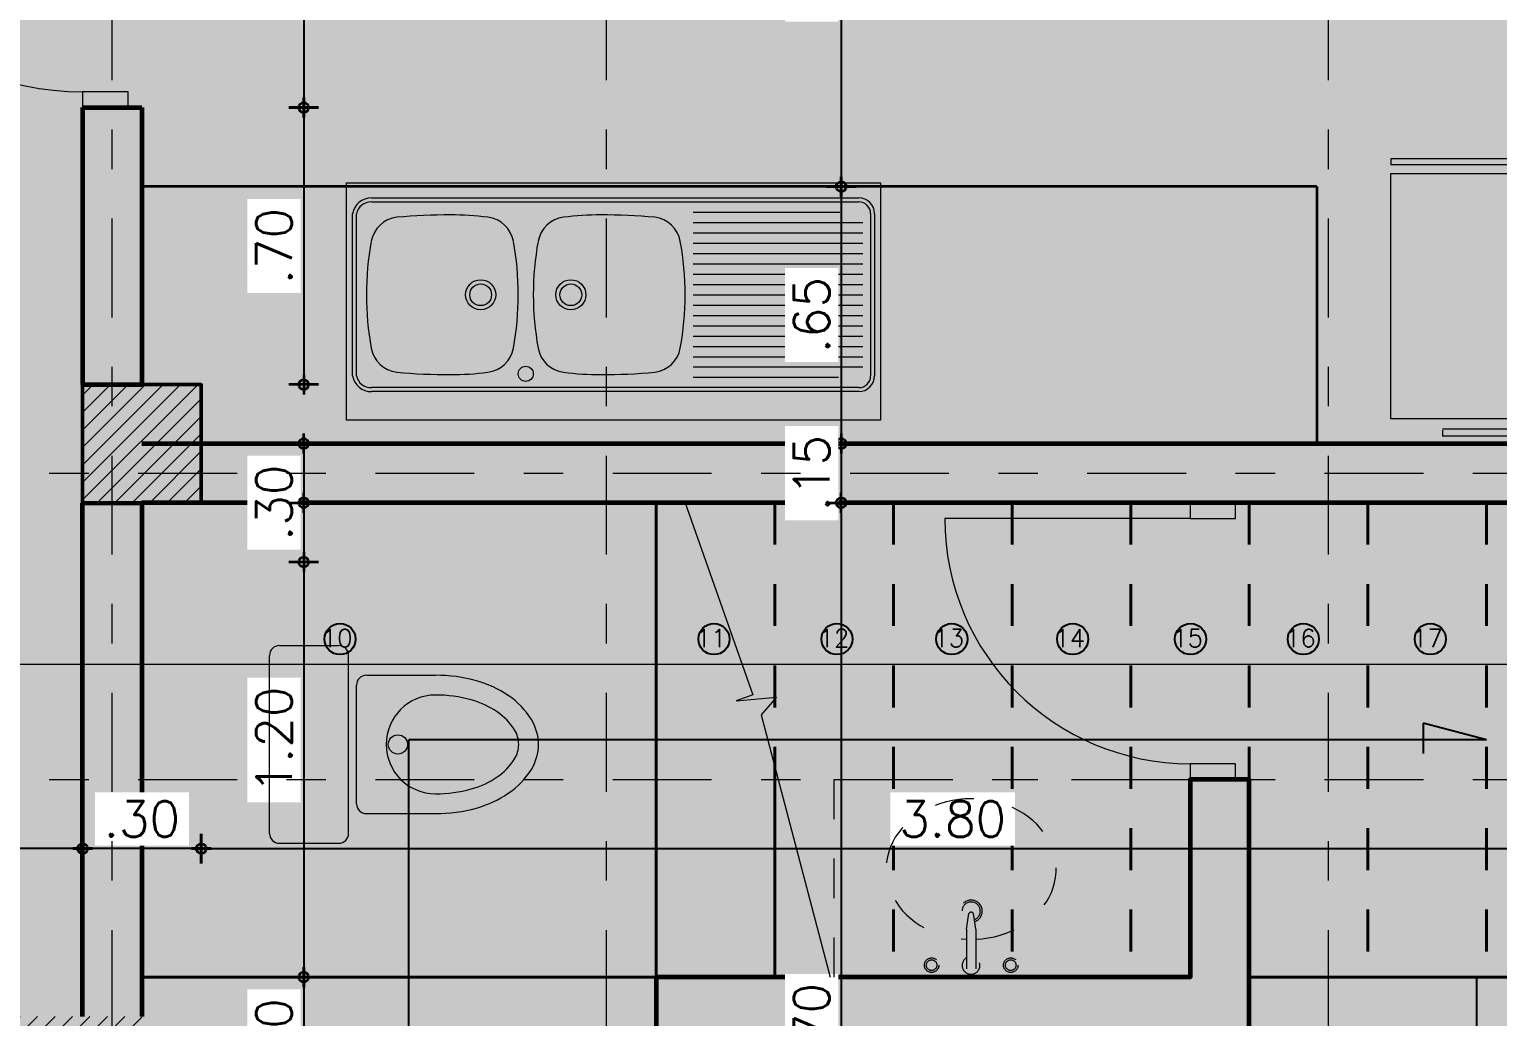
# Model space of a CAD drawing. Header units: metres. Extents: x -50 to 76, y -61 to 14.
# Drawn here: x -16.769 to -13.057, y -4.2 to -1.702 of the extents above; entities that cross this region are included whole.
import ezdxf

# ---------------------------------------------------------------- set-up
doc = ezdxf.new("R2010")
doc.units = ezdxf.units.M
doc.header["$MEASUREMENT"] = 0
for name, pattern in [('CENTERX2', [4, 2.5, -0.5, 0.5, -0.5]), ('DASHDOT2', [0.5, 0.25, -0.125, 0, -0.125]), ('Línea Oculta', [0.3175, 0.211667, -0.105833])]:
    doc.linetypes.add(name, pattern=pattern)
for name, color, linetype, lineweight in [('1 AREAS HACH', 250, 'Continuous', 9), ('1 COLUMNAS', 1, 'Continuous', 50), ('1 CORTES', 113, 'Continuous', 18), ('1 ESCALERAS', 4, 'Continuous', 40), ('1 MUEBLES', 46, 'Continuous', 18), ('1 MUROS', 255, 'Continuous', 60), ('1 PISOS', 252, 'Continuous', 35), ('1 PUERTAS', 251, 'Continuous', 18), ('1 RELLENO COLUMNAS', 225, 'Continuous', 18), ('2', 2, 'Continuous', 20), ('COTAS', 251, 'Continuous', 35), ('EJES', 251, 'CENTERX2', 0), ('Nuevo_Puertas ARCHICAD_Pluma_Nº__27', 7, 'Continuous', 35), ('VP', 2, 'Continuous', 25)]:
    doc.layers.add(name, color=color, linetype=linetype, lineweight=lineweight)
doc.layers.add('Nuevo_Puertas ARCHICAD_Pluma_Nº__23', color=7, linetype='Continuous', lineweight=20, true_color=0xff6600)
doc.layers.add('Nuevo_Puertas ARCHICAD_Pluma_Nº__3', color=7, linetype='Continuous', lineweight=18, true_color=0xff6600)
doc.styles.add('cotas', font='romans.shx')
doc.styles.add('ROMANS', font='romans', dxfattribs={"width": 0.7})
doc.dimstyles.new('COT-50', dxfattribs={"dimscale": 0.5, "dimtxt": 0.18, "dimasz": 0.05, "dimexe": 0.08, "dimexo": 0.1, "dimgap": 0.06, "dimtad": 1, "dimzin": 4, "dimdsep": 46, "dimtxsty": 'cotas', "dimblk1": 'COTA', "dimblk2": 'COTA', "dimsah": 1, "dimcen": 0.09, "dimse1": 1, "dimse2": 1, "dimclrd": 256, "dimclre": 253, "dimclrt": 14, "dimadec": 0, "dimazin": 0, "dimtfac": 1, "dimtix": 1, "dimtmove": 0, "dimatfit": 3, "dimldrblk": 'COTA', "dimfxl": 1, "dimtfill": 1, "dimtfillclr": 256, "dimtolj": 1, "dimtzin": 12, "dimarcsym": 0})

# ---------------------------------------------------------------- blocks, each defined once
blk = doc.blocks.new('Puerta 23_2')
at = {"layer": 'Nuevo_Puertas ARCHICAD_Pluma_Nº__23', "color": 30, "linetype": 'Continuous', "lineweight": 20, "true_color": 0xff6600}
for p, q in [((-0.36, 0), (-0.4, 0)), ((-0.4, 0), (-0.4, -0.115)), ((-0.36, -0.115), (-0.36, 0)), ((0.4, 0), (0.36, 0)), ((0.36, 0), (0.36, -0.115)), ((0.4, -0.115), (0.4, 0)), ((-0.4, -0.115), (-0.36, -0.115)), ((0.36, -0.115), (0.4, -0.115))]:
    blk.add_line(p, q, dxfattribs=at)
at = {"layer": 'Nuevo_Puertas ARCHICAD_Pluma_Nº__27', "color": 7, "linetype": 'Continuous', "lineweight": 35}
for p, q in [((-0.4, 0), (-0.4, -0.115)), ((-0.4, 0), (-0.4, -0.115)), ((0.4, 0), (0.4, -0.115)), ((0.4, 0), (0.4, -0.115)), ((-0.4, -0.115), (-0.4, -0.15)), ((0.4, -0.115), (0.4, -0.15))]:
    blk.add_line(p, q, dxfattribs=at)
at = {"layer": 'Nuevo_Puertas ARCHICAD_Pluma_Nº__3', "color": 30, "linetype": 'Continuous', "lineweight": 18, "true_color": 0xff6600}
blk.add_line((0.36, 0), (0.36, 0.72), dxfattribs=at)
blk.add_arc((0.36, 0), 0.72, 90, 180, dxfattribs=at)
blk = doc.blocks.new('Puerta 23')
at = {"layer": 'Nuevo_Puertas ARCHICAD_Pluma_Nº__23', "color": 30, "linetype": 'Continuous', "lineweight": 20, "true_color": 0xff6600}
for p, q in [((-0.31, 0), (-0.35, 0)), ((-0.35, 0), (-0.35, -0.115)), ((-0.31, -0.115), (-0.31, 0)), ((0.35, 0), (0.31, 0)), ((0.31, 0), (0.31, -0.115)), ((0.35, -0.115), (0.35, 0)), ((-0.35, -0.115), (-0.31, -0.115)), ((0.31, -0.115), (0.35, -0.115))]:
    blk.add_line(p, q, dxfattribs=at)
at = {"layer": 'Nuevo_Puertas ARCHICAD_Pluma_Nº__27', "color": 7, "linetype": 'Continuous', "lineweight": 35}
for p, q in [((-0.35, 0), (-0.35, -0.115)), ((-0.35, 0), (-0.35, -0.115)), ((0.35, 0), (0.35, -0.115)), ((0.35, 0), (0.35, -0.115)), ((-0.35, -0.115), (-0.35, -0.15)), ((0.35, -0.115), (0.35, -0.15))]:
    blk.add_line(p, q, dxfattribs=at)
at = {"layer": 'Nuevo_Puertas ARCHICAD_Pluma_Nº__3', "color": 30, "linetype": 'Continuous', "lineweight": 18, "true_color": 0xff6600}
blk.add_line((0.31, 0), (0.31, 0.62), dxfattribs=at)
blk.add_arc((0.31, 0), 0.62, 90, 180, dxfattribs=at)
blk = doc.blocks.new('JKJHKL')
at = {"layer": '1 MUEBLES'}
for p, q in [((-2.4581, -0.2447), (-1.2261, -0.2447)), ((-2.4581, -0.2547), (-1.2261, -0.2547)), ((-2.5061, -0.6947), (-2.5061, -0.2847)), ((-2.4961, -0.6947), (-2.4961, -0.2847)), ((-1.6451, -0.2808), (-1.2743, -0.2808)), ((-1.1961, -0.2847), (-1.1961, -0.6947)), ((-1.1861, -0.2847), (-1.1861, -0.6947)), ((-1.6451, -0.3069), (-1.2161, -0.3069)), ((-1.6451, -0.333), (-1.2161, -0.333)), ((-1.6451, -0.3591), (-1.2161, -0.3591)), ((-1.6451, -0.3852), (-1.2161, -0.3852)), ((-1.6451, -0.4113), (-1.2161, -0.4113)), ((-1.6451, -0.4374), (-1.2161, -0.4374)), ((-1.6451, -0.4635), (-1.2161, -0.4635)), ((-1.6451, -0.4897), (-1.2161, -0.4897)), ((-1.6451, -0.5158), (-1.2161, -0.5158)), ((-1.6451, -0.5419), (-1.2161, -0.5419)), ((-1.6451, -0.568), (-1.2161, -0.568)), ((-1.6451, -0.5941), (-1.2161, -0.5941)), ((-1.6451, -0.6202), (-1.2161, -0.6202)), ((-1.6451, -0.6463), (-1.2161, -0.6463)), ((-1.6451, -0.6724), (-1.2161, -0.6724)), ((-1.6451, -0.6985), (-1.2774, -0.6985)), ((-1.2261, -0.7247), (-2.4581, -0.7247)), ((-1.2261, -0.7347), (-2.4581, -0.7347))]:
    blk.add_line(p, q, dxfattribs=at)
blk.add_lwpolyline([(-1.1711, -0.8067), (-2.5211, -0.8067), (-2.5211, -0.2067), (-1.1711, -0.2067)], close=True, dxfattribs=at)
for centre, radius in [((-2.1821, -0.4897), 0.038), ((-2.1821, -0.4897), 0.0275), ((-1.9541, -0.4897), 0.038), ((-1.9541, -0.4897), 0.0275), ((-2.0681, -0.6897), 0.019)]:
    blk.add_circle(centre, radius, dxfattribs=at)
for centre, radius, start, end in [((-2.4592, -0.2922), 0.0475, 88.6923, 170.9188), ((-2.4592, -0.2924), 0.0377, 88.3905, 168.1899), ((-1.2261, -0.2847), 0.04, 0, 90), ((-1.2261, -0.2847), 0.03, 0, 90), ((-2.385, -0.368), 0.075, 97.23, 169.6188), ((-2.2581, -1.8496), 1.5619, 89.9987, 95.0083), ((-2.2581, -1.0377), 0.75, 82.77, 90), ((-2.1731, -0.368), 0.075, 10.3812, 82.77), ((-1.963, -0.368), 0.075, 97.23, 169.6188), ((-1.8781, -1.0377), 0.75, 90, 97.23), ((-1.8781, -1.8496), 1.5619, 84.9917, 90.0013), ((-1.7511, -0.368), 0.075, 10.3812, 82.77), ((-1.7211, -0.4897), 0.75, 169.6188, 180), ((-2.8371, -0.4897), 0.75, 0, 10.3812), ((-1.2991, -0.4897), 0.75, 169.6188, 180), ((-2.4151, -0.4897), 0.75, 0, 10.3812), ((-1.7211, -0.4897), 0.75, 180, 190.3812), ((-2.8371, -0.4897), 0.75, 349.6188, 0), ((-1.2991, -0.4897), 0.75, 180, 190.3812), ((-2.4151, -0.4897), 0.75, 349.6188, 0), ((-2.385, -0.6113), 0.075, 190.3812, 262.77), ((-2.1731, -0.6113), 0.075, 277.23, 349.6188), ((-1.963, -0.6113), 0.075, 190.3812, 262.77), ((-1.7511, -0.6113), 0.075, 277.23, 349.6188), ((-2.4592, -0.6872), 0.0475, 189.0812, 271.3077), ((-2.4592, -0.6869), 0.0377, 191.8101, 271.6095), ((-2.2581, 0.8702), 1.5619, 264.9917, 270.0013), ((-2.2581, 0.0583), 0.75, 270, 277.23), ((-1.8781, 0.0583), 0.75, 262.77, 270), ((-1.8781, 0.8702), 1.5619, 269.9987, 275.0083), ((-1.2261, -0.6947), 0.04, 270, 0), ((-1.2261, -0.6947), 0.03, 270, 0)]:
    blk.add_arc(centre, radius, start, end, dxfattribs=at)
blk = doc.blocks.new('CXJKFG')
at = {"layer": '1 MUEBLES'}
for p, q in [((-0.6217, -0.8455), (-1.0423, -0.8455)), ((-1.0423, -0.8455), (-1.0423, -0.861)), ((-0.6715, -0.83), (-0.6715, -0.8455)), ((-0.6217, -0.83), (-0.6715, -0.83)), ((-0.6217, -0.8455), (-0.6715, -0.8455)), ((-0.6217, -0.83), (-0.6217, -0.8455)), ((-0.6217, -0.8455), (-0.6217, -0.861)), ((-0.5497, -0.83), (-0.5995, -0.83)), ((-0.5995, -0.83), (-0.5995, -0.8455)), ((-0.5497, -0.8455), (-0.5995, -0.8455)), ((-0.3338, -0.8455), (-0.5995, -0.8455)), ((-0.5995, -0.8455), (-0.5995, -0.861)), ((-0.5497, -0.83), (-0.5497, -0.8455)), ((-0.3338, -0.8455), (-0.3338, -0.861)), ((-0.6217, -0.861), (-1.0423, -0.861)), ((-1.0423, -1.5031), (-1.0423, -0.8831)), ((-1.0423, -0.8831), (-0.3338, -0.8831)), ((-0.3338, -0.861), (-0.5995, -0.861)), ((-0.3338, -0.8831), (-0.3338, -1.5031)), ((-0.3338, -1.5031), (-1.0423, -1.5031)), ((-0.4643, -1.5297), (-0.9118, -1.5297)), ((-0.9118, -1.5319), (-0.9118, -1.5474)), ((-0.4643, -1.5474), (-0.9118, -1.5474)), ((-0.4643, -1.5319), (-0.4643, -1.5474))]:
    blk.add_line(p, q, dxfattribs=at)
blk = doc.blocks.new('COTA')
for p, q in [((0, 1.5), (0, -1.5)), ((-1, 0), (1, 0))]:
    blk.add_line(p, q)
blk.add_circle((0, 0), 0.5)
blk = doc.blocks.new('*D104')
at = {"layer": 'COTAS', "lineweight": -2, "transparency": 16777216}
blk.add_line((-16.6595, -3.7748), (-19.3595, -3.7748), dxfattribs=at)
at = {"layer": 'Defpoints', "color": 0, "transparency": 16777216}
for p in [(-16.6345, -3.05), (-19.3845, -3.7748), (-19.3845, -4.2)]:
    blk.add_point(p, dxfattribs=at)
at = {"layer": 'COTAS', "lineweight": -2, "transparency": 16777216, "xscale": 0.025, "yscale": 0.025, "zscale": 0.025, "rotation": 180}
blk.add_blockref('COTA', (-19.3845, -3.7748), dxfattribs=at)
at = {"layer": 'COTAS', "lineweight": -2, "transparency": 16777216, "xscale": 0.025, "yscale": 0.025, "zscale": 0.025}
blk.add_blockref('COTA', (-16.6345, -3.7748), dxfattribs=at)
at = {"layer": 'COTAS', "color": 14, "transparency": 16777216, "insert": (-18.0095, -3.6998), "char_height": 0.09, "attachment_point": 5, "style": 'cotas', "bg_fill": 3, "box_fill_scale": 1.25, "bg_fill_color": 256, "bg_fill_true_color": 13158600, "bg_fill_transparency": 0}
blk.add_mtext('\\A1;2.75', dxfattribs=at)
blk = doc.blocks.new('*D105')
at = {"layer": 'COTAS', "lineweight": -2, "transparency": 16777216}
blk.add_line((-16.3595, -3.7748), (-16.6095, -3.7748), dxfattribs=at)
at = {"layer": 'Defpoints', "color": 0, "transparency": 16777216}
for p in [(-16.6345, -3.05), (-16.3345, -3.05), (-16.6345, -3.7748)]:
    blk.add_point(p, dxfattribs=at)
at = {"layer": 'COTAS', "lineweight": -2, "transparency": 16777216, "xscale": 0.025, "yscale": 0.025, "zscale": 0.025, "rotation": 180}
blk.add_blockref('COTA', (-16.6345, -3.7748), dxfattribs=at)
at = {"layer": 'COTAS', "lineweight": -2, "transparency": 16777216, "xscale": 0.025, "yscale": 0.025, "zscale": 0.025}
blk.add_blockref('COTA', (-16.3345, -3.7748), dxfattribs=at)
at = {"layer": 'COTAS', "color": 14, "transparency": 16777216, "insert": (-16.4845, -3.6998), "char_height": 0.09, "attachment_point": 5, "style": 'cotas', "bg_fill": 3, "box_fill_scale": 1.25, "bg_fill_color": 256, "bg_fill_true_color": 13158600, "bg_fill_transparency": 0}
blk.add_mtext('\\A1;.30', dxfattribs=at)
blk = doc.blocks.new('*D106')
at = {"layer": 'COTAS', "lineweight": -2, "transparency": 16777216}
blk.add_line((-16.3095, -3.7748), (-12.5595, -3.7748), dxfattribs=at)
at = {"layer": 'Defpoints', "color": 0, "transparency": 16777216}
for p in [(-12.5345, -2.9), (-16.3345, -3.05), (-12.5345, -3.7748)]:
    blk.add_point(p, dxfattribs=at)
at = {"layer": 'COTAS', "lineweight": -2, "transparency": 16777216, "xscale": 0.025, "yscale": 0.025, "zscale": 0.025, "rotation": 180}
blk.add_blockref('COTA', (-16.3345, -3.7748), dxfattribs=at)
at = {"layer": 'COTAS', "lineweight": -2, "transparency": 16777216, "xscale": 0.025, "yscale": 0.025, "zscale": 0.025}
blk.add_blockref('COTA', (-12.5345, -3.7748), dxfattribs=at)
at = {"layer": 'COTAS', "color": 14, "transparency": 16777216, "insert": (-14.4345, -3.6998), "char_height": 0.09, "attachment_point": 5, "style": 'cotas', "bg_fill": 3, "box_fill_scale": 1.25, "bg_fill_color": 256, "bg_fill_true_color": 13158600, "bg_fill_transparency": 0}
blk.add_mtext('\\A1;3.80', dxfattribs=at)
blk = doc.blocks.new('*D111')
at = {"layer": 'COTAS', "lineweight": -2, "transparency": 16777216}
blk.add_line((-21.1634, 4.725), (-21.1634, -5.725), dxfattribs=at)
at = {"layer": 'Defpoints', "color": 0, "transparency": 16777216}
for p in [(-20.0345, 4.75), (-21.1634, -5.75), (-16.6345, -5.75)]:
    blk.add_point(p, dxfattribs=at)
at = {"layer": 'COTAS', "lineweight": -2, "transparency": 16777216, "xscale": 0.025, "yscale": 0.025, "zscale": 0.025}
for p, rotation in [((-21.1634, 4.75), 90), ((-21.1634, -5.75), 270)]:
    blk.add_blockref('COTA', p, dxfattribs=dict(at, rotation=rotation))
at = {"layer": 'COTAS', "color": 14, "transparency": 16777216, "insert": (-21.2384, -0.4815), "char_height": 0.09, "attachment_point": 5, "rotation": 90, "style": 'cotas', "bg_fill": 3, "box_fill_scale": 1.25, "bg_fill_color": 256, "bg_fill_true_color": 13158600, "bg_fill_transparency": 0}
blk.add_mtext('\\A1;10.50', dxfattribs=at)
blk = doc.blocks.new('*D127')
at = {"layer": 'COTAS', "lineweight": -2, "transparency": 16777216}
blk.add_line((-16.0755, -1.125), (-16.0755, -1.875), dxfattribs=at)
at = {"layer": 'Defpoints', "color": 0, "transparency": 16777216}
for p in [(-16.4845, -1.1), (-16.4845, -1.9), (-16.0755, -1.9)]:
    blk.add_point(p, dxfattribs=at)
at = {"layer": 'COTAS', "lineweight": -2, "transparency": 16777216, "xscale": 0.025, "yscale": 0.025, "zscale": 0.025}
for p, rotation in [((-16.0755, -1.1), 90), ((-16.0755, -1.9), 270)]:
    blk.add_blockref('COTA', p, dxfattribs=dict(at, rotation=rotation))
at = {"layer": 'COTAS', "color": 14, "transparency": 16777216, "insert": (-16.1505, -1.5), "char_height": 0.09, "attachment_point": 5, "rotation": 90, "style": 'cotas', "bg_fill": 3, "box_fill_scale": 1.25, "bg_fill_color": 256, "bg_fill_true_color": 13158600, "bg_fill_transparency": 0}
blk.add_mtext('\\A1;.80', dxfattribs=at)
blk = doc.blocks.new('*D129')
at = {"layer": 'COTAS', "lineweight": -2, "transparency": 16777216}
blk.add_line((-16.0755, -1.925), (-16.0755, -2.576), dxfattribs=at)
at = {"layer": 'Defpoints', "color": 0, "transparency": 16777216}
for p in [(-16.4845, -1.9), (-16.4845, -2.601), (-16.0755, -2.601)]:
    blk.add_point(p, dxfattribs=at)
at = {"layer": 'COTAS', "lineweight": -2, "transparency": 16777216, "xscale": 0.025, "yscale": 0.025, "zscale": 0.025}
for p, rotation in [((-16.0755, -1.9), 90), ((-16.0755, -2.601), 270)]:
    blk.add_blockref('COTA', p, dxfattribs=dict(at, rotation=rotation))
at = {"layer": 'COTAS', "color": 14, "transparency": 16777216, "insert": (-16.1505, -2.2505), "char_height": 0.09, "attachment_point": 5, "rotation": 90, "style": 'cotas', "bg_fill": 3, "box_fill_scale": 1.25, "bg_fill_color": 256, "bg_fill_true_color": 13158600, "bg_fill_transparency": 0}
blk.add_mtext('\\A1;.70', dxfattribs=at)
blk = doc.blocks.new('*D130')
at = {"layer": 'COTAS', "lineweight": -2, "transparency": 16777216}
blk.add_line((-16.0755, -2.775), (-16.0755, -3.025), dxfattribs=at)
at = {"layer": 'Defpoints', "color": 0, "transparency": 16777216}
for p in [(-16.3345, -2.75), (-16.3345, -3.05), (-16.0755, -3.05)]:
    blk.add_point(p, dxfattribs=at)
at = {"layer": 'COTAS', "lineweight": -2, "transparency": 16777216, "xscale": 0.025, "yscale": 0.025, "zscale": 0.025}
for p, rotation in [((-16.0755, -2.75), 90), ((-16.0755, -3.05), 270)]:
    blk.add_blockref('COTA', p, dxfattribs=dict(at, rotation=rotation))
at = {"layer": 'COTAS', "color": 14, "transparency": 16777216, "insert": (-16.1505, -2.9), "char_height": 0.09, "attachment_point": 5, "rotation": 90, "style": 'cotas', "bg_fill": 3, "box_fill_scale": 1.25, "bg_fill_color": 256, "bg_fill_true_color": 13158600, "bg_fill_transparency": 0}
blk.add_mtext('\\A1;.30', dxfattribs=at)
blk = doc.blocks.new('*D131')
at = {"layer": 'COTAS', "lineweight": -2, "transparency": 16777216}
blk.add_line((-16.0755, -2.925), (-16.0755, -4.075), dxfattribs=at)
at = {"layer": 'Defpoints', "color": 0, "transparency": 16777216}
for p in [(-16.4845, -2.9), (-16.4845, -4.1), (-16.0755, -4.1)]:
    blk.add_point(p, dxfattribs=at)
at = {"layer": 'COTAS', "lineweight": -2, "transparency": 16777216, "xscale": 0.025, "yscale": 0.025, "zscale": 0.025}
for p, rotation in [((-16.0755, -2.9), 90), ((-16.0755, -4.1), 270)]:
    blk.add_blockref('COTA', p, dxfattribs=dict(at, rotation=rotation))
at = {"layer": 'COTAS', "color": 14, "transparency": 16777216, "insert": (-16.1505, -3.5), "char_height": 0.09, "attachment_point": 5, "rotation": 90, "style": 'cotas', "bg_fill": 3, "box_fill_scale": 1.25, "bg_fill_color": 256, "bg_fill_true_color": 13158600, "bg_fill_transparency": 0}
blk.add_mtext('\\A1;1.20', dxfattribs=at)
blk = doc.blocks.new('*D132')
at = {"layer": 'COTAS', "lineweight": -2, "transparency": 16777216}
blk.add_line((-16.0755, -4.125), (-16.0755, -4.375), dxfattribs=at)
at = {"layer": 'Defpoints', "color": 0, "transparency": 16777216}
for p in [(-16.4845, -4.1), (-16.4845, -4.4), (-16.0755, -4.4)]:
    blk.add_point(p, dxfattribs=at)
at = {"layer": 'COTAS', "lineweight": -2, "transparency": 16777216, "xscale": 0.025, "yscale": 0.025, "zscale": 0.025}
for p, rotation in [((-16.0755, -4.1), 90), ((-16.0755, -4.4), 270)]:
    blk.add_blockref('COTA', p, dxfattribs=dict(at, rotation=rotation))
at = {"layer": 'COTAS', "color": 14, "transparency": 16777216, "insert": (-16.1505, -4.25), "char_height": 0.09, "attachment_point": 5, "rotation": 90, "style": 'cotas', "bg_fill": 3, "box_fill_scale": 1.25, "bg_fill_color": 256, "bg_fill_true_color": 13158600, "bg_fill_transparency": 0}
blk.add_mtext('\\A1;.30', dxfattribs=at)
blk = doc.blocks.new('*D144')
at = {"layer": 'COTAS', "lineweight": -2, "transparency": 16777216}
blk.add_line((-14.7164, -0.975), (-14.7164, -2.075), dxfattribs=at)
at = {"layer": 'Defpoints', "color": 0, "transparency": 16777216}
for p in [(-12.2845, -0.95), (-14.7164, -2.1), (-12.2845, -2.1)]:
    blk.add_point(p, dxfattribs=at)
at = {"layer": 'COTAS', "lineweight": -2, "transparency": 16777216, "xscale": 0.025, "yscale": 0.025, "zscale": 0.025}
for p, rotation in [((-14.7164, -0.95), 90), ((-14.7164, -2.1), 270)]:
    blk.add_blockref('COTA', p, dxfattribs=dict(at, rotation=rotation))
at = {"layer": 'COTAS', "color": 14, "transparency": 16777216, "insert": (-14.7914, -1.525), "char_height": 0.09, "attachment_point": 5, "rotation": 90, "style": 'cotas', "bg_fill": 3, "box_fill_scale": 1.25, "bg_fill_color": 256, "bg_fill_true_color": 13158600, "bg_fill_transparency": 0}
blk.add_mtext('\\A1;1.15', dxfattribs=at)
blk = doc.blocks.new('*D145')
at = {"layer": 'COTAS', "lineweight": -2, "transparency": 16777216}
blk.add_line((-14.7164, -2.125), (-14.7164, -2.725), dxfattribs=at)
at = {"layer": 'Defpoints', "color": 0, "transparency": 16777216}
for p in [(-13.5137, -2.1), (-14.7164, -2.75), (-13.5137, -2.75)]:
    blk.add_point(p, dxfattribs=at)
at = {"layer": 'COTAS', "lineweight": -2, "transparency": 16777216, "xscale": 0.025, "yscale": 0.025, "zscale": 0.025}
for p, rotation in [((-14.7164, -2.1), 90), ((-14.7164, -2.75), 270)]:
    blk.add_blockref('COTA', p, dxfattribs=dict(at, rotation=rotation))
at = {"layer": 'COTAS', "color": 14, "transparency": 16777216, "insert": (-14.7914, -2.425), "char_height": 0.09, "attachment_point": 5, "rotation": 90, "style": 'cotas', "bg_fill": 3, "box_fill_scale": 1.25, "bg_fill_color": 256, "bg_fill_true_color": 13158600, "bg_fill_transparency": 0}
blk.add_mtext('\\A1;.65', dxfattribs=at)
blk = doc.blocks.new('*D146')
at = {"layer": 'COTAS', "lineweight": -2, "transparency": 16777216}
blk.add_line((-14.7164, -2.75), (-14.7164, -2.9), dxfattribs=at)
at = {"layer": 'Defpoints', "color": 0, "transparency": 16777216}
for p in [(-12.5345, -2.75), (-12.5345, -2.9)]:
    blk.add_point(p, dxfattribs=at)
at = {"layer": 'COTAS', "color": 14, "transparency": 16777216, "insert": (-14.7914, -2.825), "char_height": 0.09, "attachment_point": 5, "rotation": 90, "style": 'cotas', "bg_fill": 3, "box_fill_scale": 1.25, "bg_fill_color": 256, "bg_fill_true_color": 13158600, "bg_fill_transparency": 0}
blk.add_mtext('\\A1;.15', dxfattribs=at)
at = {"layer": 'Defpoints', "color": 0, "transparency": 16777216}
blk.add_point((-14.7164, -2.9), dxfattribs=at)
blk = doc.blocks.new('*D147')
at = {"layer": 'COTAS', "lineweight": -2, "transparency": 16777216}
blk.add_line((-14.7164, -2.925), (-14.7164, -5.575), dxfattribs=at)
at = {"layer": 'Defpoints', "color": 0, "transparency": 16777216}
for p in [(-12.5345, -2.9), (-14.7164, -5.6), (-12.5345, -5.6)]:
    blk.add_point(p, dxfattribs=at)
at = {"layer": 'COTAS', "lineweight": -2, "transparency": 16777216, "xscale": 0.025, "yscale": 0.025, "zscale": 0.025}
for p, rotation in [((-14.7164, -2.9), 90), ((-14.7164, -5.6), 270)]:
    blk.add_blockref('COTA', p, dxfattribs=dict(at, rotation=rotation))
at = {"layer": 'COTAS', "color": 14, "transparency": 16777216, "insert": (-14.7914, -4.25), "char_height": 0.09, "attachment_point": 5, "rotation": 90, "style": 'cotas', "bg_fill": 3, "box_fill_scale": 1.25, "bg_fill_color": 256, "bg_fill_true_color": 13158600, "bg_fill_transparency": 0}
blk.add_mtext('\\A1;2.70', dxfattribs=at)
blk = doc.blocks.new('water 01')
for p, q in [((0, -0.225), (0, 0.225)), ((0.025, 0.25), (0.175, 0.25)), ((0.2, -0.225), (0.2, 0.225)), ((0.22, -0.15), (0.22, 0.15)), ((0.245, 0.175), (0.42, 0.175)), ((0.245, -0.175), (0.42, -0.175)), ((0.025, -0.25), (0.175, -0.25))]:
    blk.add_line(p, q)
for points in [[(0.42, -0.175, 0.068078), (0.5234, -0.1609, 0.080305), (0.6038, -0.1237, 0.107082), (0.6622, -0.063, 0.138798), (0.68, 0, 0.138798), (0.6622, 0.063, 0.107082), (0.6038, 0.1237, 0.080305), (0.5234, 0.1609, 0.068078), (0.42, 0.175, 0.068078)], [(0.42, -0.125, 0.068078), (0.51, -0.1127, 0.080305), (0.5759, -0.0823, 0.107082), (0.6196, -0.0368, 0.138798), (0.63, 0, 0.138798), (0.6196, 0.0368, 0.107082), (0.5759, 0.0823, 0.080305), (0.51, 0.1127, 0.068078), (0.42, 0.125, 0.068078)]]:
    blk.add_lwpolyline(points, format="xyb")
blk.add_circle((0.3247, 0), 0.0243)
for centre, radius, start, end in [((0.025, 0.225), 0.025, 90, 180), ((0.175, 0.225), 0.025, 0, 90), ((0.245, 0.15), 0.025, 90, 180), ((0.42, 0), 0.125, 90, 270), ((0.245, -0.15), 0.025, 180, 270), ((0.025, -0.225), 0.025, 180, 270), ((0.175, -0.225), 0.025, 270, 0)]:
    blk.add_arc(centre, radius, start, end)

msp = doc.modelspace()

# ---------------------------------------------------------------- hatches: boundary and pattern name
at = {"layer": '1 AREAS HACH'}
h = msp.add_hatch(dxfattribs=at)
h.set_pattern_fill('ANGLE', color=256)
h.set_pattern_definition([(0, (-39.43992, 0), (0, 0.275), [0.2, -0.075]), (90, (-39.43992, 0), (-0.275, 2e-17), [0.2, -0.075])])
h.paths.add_polyline_path([(-15.4845, 4.75), (-19.2345, 4.75), (-19.5345, 4.75), (-19.5345, -4.5), (-16.6345, -4.5), (-16.6345, -5.75), (-12.2845, -5.75), (-12.2845, -4.5), (-10.5845, -4.5), (-10.5845, -5.3), (-10.1845, -5.3), (-10.1845, -4.5), (-5.2345, -4.5), (-5.2345, -5.3), (-5.0845, -5.3), (-5.0845, -6.8), (0.2655, -6.8), (0.2655, 0.15), (-1.0345, 0.15), (-1.0345, 2.15), (-0.4345, 2.15), (-0.4345, 4.55), (-0.7345, 4.55), (-0.7345, 4.25), (-6.3145, 4.25), (-6.3145, 4.55), (-6.6845, 4.55), (-6.6845, 1.4), (-10.8845, 1.4), (-10.8845, 2.55), (-11.0845, 2.55), (-11.0845, 4.75), (-10.8845, 4.75), (-10.8845, 5.9), (-11.2345, 5.9), (-11.2345, 5.35), (-15.4845, 5.35)])
at = {"layer": '1 RELLENO COLUMNAS'}
h = msp.add_hatch(dxfattribs=at)
h.set_pattern_fill('ANSI31', color=256, scale=0.25)
h.set_pattern_definition([(45, (-1840.654124, 942.824767), (-0.0220970869, 0.0220970869), [])])
h.paths.add_polyline_path([(-15.1345, 5.35), (-15.4845, 5.35), (-15.4845, 5.15), (-15.1345, 5.15)])
h.paths.add_polyline_path([(-10.8845, 5.9), (-11.2345, 5.9), (-11.2345, 5.75), (-11.2345, 4.75), (-11.0595, 4.75), (-10.8845, 4.75)])
h.paths.add_polyline_path([(-10.8845, 2.55), (-11.2345, 2.55), (-11.2345, 1.6), (-11.2345, 1.25), (-10.8845, 1.25), (-10.8845, 1.6)])
h.paths.add_polyline_path([(-4.9345, 2.1), (-5.2345, 2.1), (-5.2345, 1.25), (-4.9345, 1.25), (-4.9345, 1.6)])
h.paths.add_polyline_path([(-6.3145, 4.55), (-6.6845, 4.55), (-6.6845, 3.9), (-6.3145, 3.9), (-6.3145, 4.25)])
h.paths.add_polyline_path([(-0.4345, 4.55), (-0.7345, 4.55), (-0.7345, 3.9), (-0.4345, 3.9)])
h.paths.add_polyline_path([(-1.0345, -2.65), (-1.3845, -2.65), (-1.3845, -3.75), (-1.0345, -3.75), (-1.0345, -3.45)])
h.paths.add_polyline_path([(-4.9345, -3.95), (-5.2345, -3.95), (-5.2345, -5.3), (-4.9345, -5.3)])
h.paths.add_polyline_path([(-10.1845, -3.95), (-10.5845, -3.95), (-10.5845, -5.3), (-10.1845, -5.3)])
h.paths.add_polyline_path([(-10.1845, -7.4), (-10.5845, -7.4), (-10.5845, -8.75), (-10.1845, -8.75)])
h.paths.add_polyline_path([(-12.0845, -4.2), (-12.5345, -4.2), (-12.5345, -4.5), (-12.2845, -4.5), (-12.0845, -4.5)])
h.paths.add_polyline_path([(-12.2845, -2.1), (-12.5345, -2.1), (-12.5345, -2.9), (-12.2845, -2.9)])
h.paths.add_polyline_path([(-16.3345, -2.601), (-16.6345, -2.601), (-16.6345, -2.901), (-16.4845, -2.901), (-16.4845, -2.9), (-16.3345, -2.9)])
h.paths.add_polyline_path([(-16.4845, -4.2), (-16.7845, -4.2), (-17.0845, -4.2), (-17.0845, -4.5), (-16.4845, -4.5)])
h.paths.add_polyline_path([(-18.9345, -4.2), (-19.5345, -4.2), (-19.5345, -4.5), (-19.2345, -4.5), (-18.9345, -4.5)])
h.paths.add_polyline_path([(-19.2345, -0.8), (-19.5345, -0.8), (-19.5345, -1.1), (-19.2345, -1.1)])
h.paths.add_polyline_path([(-16.4845, -0.8), (-16.7845, -0.8), (-16.7845, -1.1), (-16.4845, -1.1)])
h.paths.add_polyline_path([(-19.0845, 1.6), (-19.3074, 1.6013), (-19.5345, 1.6013), (-19.5345, 1.25), (-19.3095, 1.25), (-19.0845, 1.25)])
h.paths.add_polyline_path([(-15.1345, 2.3), (-15.4845, 2.3), (-15.4845, 1.25), (-15.1345, 1.25)])

# ---------------------------------------------------------------- linework, layer by layer
at = {"layer": '1 ESCALERAS'}
for p, q in [((-15.1845, -2.9), (-15.1845, -4.1)), ((-15.1845, -4.1), (-16.4845, -4.1)), ((-13.6845, -4.1), (-12.5345, -4.1))]:
    msp.add_line(p, q, dxfattribs=at)
at = {"layer": '1 ESCALERAS', "linetype": 'Línea Oculta', "ltscale": 0.5}
for p, q in [((-14.8845, -2.9), (-14.8845, -3.5683)), ((-14.5845, -2.9), (-14.5845, -4.1)), ((-14.2845, -2.9), (-14.2845, -4.1)), ((-13.9845, -2.9), (-13.9845, -4.1)), ((-13.6845, -2.9), (-13.6845, -3.6)), ((-13.3845, -2.9), (-13.3845, -4.1)), ((-13.0845, -2.9), (-13.0845, -4.1))]:
    msp.add_line(p, q, dxfattribs=at)
at = {"layer": '1 MUROS'}
for p, q in [((-16.6345, -1.9), (-16.4845, -1.9)), ((-16.4845, -1.9), (-16.4845, -2.601)), ((-16.4845, -2.75), (-12.5345, -2.75)), ((-16.6345, -4.2), (-16.6345, -2.901)), ((-12.5345, -2.9), (-16.4845, -2.9)), ((-16.4845, -2.9), (-16.4845, -4.2))]:
    msp.add_line(p, q, dxfattribs=at)
msp.add_lwpolyline([(-13.6845, -4.4), (-13.6845, -3.6), (-13.8345, -3.6), (-13.8345, -4.1), (-15.1845, -4.1), (-15.1845, -4.4)], close=True, dxfattribs=at)
at = {"layer": '1 PISOS'}
for q in [(-16.4845, -2.1), (-13.5137, -2.75)]:
    msp.add_line((-13.5137, -2.1), q, dxfattribs=at)

# ---------------------------------------------------------------- block references
at = {"layer": '1 ESCALERAS', "linetype": 'Línea Oculta', "rotation": 90}
msp.add_blockref('Puerta 23', (-13.8345, -3.25), dxfattribs=at)
at = {"layer": '1 MUEBLES'}
for name, p in [('CXJKFG', (-12.2845, -1.1841)), ('JKJHKL', (-13.4459, -1.884))]:
    msp.add_blockref(name, p, dxfattribs=at)
at = {"layer": '1 PUERTAS', "rotation": 90}
msp.add_blockref('Puerta 23_2', (-16.6345, -1.5), dxfattribs=at)

# ---------------------------------------------------------------- next in the draw order: dimensions: what is measured, and where the dimension line sits
at = {"layer": 'COTAS'}
for base, p1, p2, picture, middle in [((-14.7164, -2.1), (-12.2845, -0.95), (-12.2845, -2.1), '*D144', (-14.7914, -1.525)), ((-16.0755, -1.9), (-16.4845, -1.1), (-16.4845, -1.9), '*D127', (-16.1505, -1.5))]:
    dim = msp.add_linear_dim(base=base, p1=p1, p2=p2, angle=90, dimstyle='COT-50', dxfattribs=at)
    dim.commit()
    dim.dimension.update_dxf_attribs({"geometry": picture, "text_midpoint": middle})
dim = msp.add_linear_dim(base=(-19.3845, -3.7748), p1=(-16.6345, -3.05), p2=(-19.3845, -4.2), dimstyle='COT-50', dxfattribs=at)
dim.commit()
dim.dimension.update_dxf_attribs({"geometry": '*D104', "text_midpoint": (-18.0095, -3.6998)})

# ---------------------------------------------------------------- next in the draw order: dimensions: what is measured, and where the dimension line sits
for base, p1, p2, picture, middle in [((-16.0755, -2.601), (-16.4845, -1.9), (-16.4845, -2.601), '*D129', (-16.1505, -2.2505)), ((-14.7164, -2.75), (-13.5137, -2.1), (-13.5137, -2.75), '*D145', (-14.7914, -2.425))]:
    dim = msp.add_linear_dim(base=base, p1=p1, p2=p2, angle=90, dimstyle='COT-50', dxfattribs=at)
    dim.commit()
    dim.dimension.update_dxf_attribs({"geometry": picture, "text_midpoint": middle})
dim = msp.add_linear_dim(base=(-16.6345, -3.7748), p1=(-16.3345, -3.05), p2=(-16.6345, -3.05), dimstyle='COT-50', dxfattribs=at)
dim.commit()
dim.dimension.update_dxf_attribs({"geometry": '*D105', "text_midpoint": (-16.4845, -3.6998)})

# ---------------------------------------------------------------- next in the draw order: linework, layer by layer
at = {"layer": 'EJES', "linetype": 'DASHDOT2'}
msp.add_line((-16.5595, -10.2308), (-16.5595, 7.233), dxfattribs=at)
msp.add_line((-16.5595, -10.2308), (-16.5595, 7.233), dxfattribs=at)

# ---------------------------------------------------------------- next in the draw order: dimensions: what is measured, and where the dimension line sits
at = {"layer": 'COTAS'}
dim = msp.add_linear_dim(base=(-21.1634, -5.75), p1=(-20.0345, 4.75), p2=(-16.6345, -5.75), angle=90, dimstyle='COT-50', dxfattribs=at)
dim.commit()
dim.dimension.update_dxf_attribs({"geometry": '*D111', "text_midpoint": (-21.1634, -0.4815), "dimtype": 160})
dim = msp.add_linear_dim(base=(-12.5345, -3.7748), p1=(-16.3345, -3.05), p2=(-12.5345, -2.9), dimstyle='COT-50', dxfattribs=at)
dim.commit()
dim.dimension.update_dxf_attribs({"geometry": '*D106', "text_midpoint": (-14.4345, -3.6998)})

# ---------------------------------------------------------------- next in the draw order: linework, layer by layer
at = {"layer": '1 ESCALERAS', "ltscale": 0.5}
msp.add_line((-14.8845, -3.5683), (-14.8845, -4.1), dxfattribs=at)
at = {"layer": '1 MUROS'}
for p, q in [((-16.6345, -1.9), (-16.6345, -2.601)), ((-16.6345, -2.601), (-16.4845, -2.601))]:
    msp.add_line(p, q, dxfattribs=at)
at = {"layer": '2'}
for p, q in [((-15.111, -2.9), (-14.9401, -3.3858)), ((-14.9401, -3.3858), (-14.9821, -3.4007)), ((-14.9821, -3.4007), (-14.8801, -3.3918)), ((-14.8801, -3.3918), (-14.9191, -3.4367))]:
    msp.add_line(p, q, dxfattribs=at)
at = {"layer": 'EJES', "linetype": 'DASHDOT2'}
msp.add_line((-15.3095, -10.2308), (-15.3095, 7.233), dxfattribs=at)
msp.add_line((-15.3095, -10.2308), (-15.3095, 7.233), dxfattribs=at)
at = {"layer": 'VP'}
msp.add_line((-15.8098, -5), (-15.8098, -3.5), dxfattribs=at)
msp.add_circle((-15.0381, -3.2447), 0.0394, dxfattribs=at)

# ---------------------------------------------------------------- next in the draw order: texts
at = {"layer": 'VP', "style": 'ROMANS'}
for s, p in [('10', (-16.0297, -3.2649)), ('11', (-15.0842, -3.2649))]:
    msp.add_text(s, height=0.04519, dxfattribs=at).set_placement(p)

# ---------------------------------------------------------------- next in the draw order: dimensions: what is measured, and where the dimension line sits
at = {"layer": 'COTAS'}
for base, p1, p2, picture, middle in [((-14.7164, -2.9), (-12.5345, -2.75), (-12.5345, -2.9), '*D146', (-14.7914, -2.825)), ((-16.0755, -3.05), (-16.3345, -2.75), (-16.3345, -3.05), '*D130', (-16.1505, -2.9))]:
    dim = msp.add_linear_dim(base=base, p1=p1, p2=p2, angle=90, dimstyle='COT-50', dxfattribs=at)
    dim.commit()
    dim.dimension.update_dxf_attribs({"geometry": picture, "text_midpoint": middle})

# ---------------------------------------------------------------- next in the draw order: linework, layer by layer
at = {"layer": 'EJES', "linetype": 'DASHDOT2'}
msp.add_line((-21.2941, -2.825), (2.4004, -2.825), dxfattribs=at)

# ---------------------------------------------------------------- next in the draw order: dimensions: what is measured, and where the dimension line sits
at = {"layer": 'COTAS'}
for base, p1, p2, picture, middle in [((-16.0755, -4.1), (-16.4845, -2.9), (-16.4845, -4.1), '*D131', (-16.1505, -3.5)), ((-14.7164, -5.6), (-12.5345, -2.9), (-12.5345, -5.6), '*D147', (-14.7914, -4.25))]:
    dim = msp.add_linear_dim(base=base, p1=p1, p2=p2, angle=90, dimstyle='COT-50', dxfattribs=at)
    dim.commit()
    dim.dimension.update_dxf_attribs({"geometry": picture, "text_midpoint": middle})

# ---------------------------------------------------------------- next in the draw order: linework, layer by layer
at = {"layer": '1 COLUMNAS'}
msp.add_lwpolyline([(-16.6345, -2.601), (-16.3345, -2.601), (-16.3345, -2.901), (-16.6345, -2.901)], close=True, dxfattribs=at)
at = {"layer": '1 CORTES'}
msp.add_line((-21.314, -3.3086), (1.5144, -3.3086), dxfattribs=at)
at = {"layer": '1 MUEBLES', "linetype": 'Línea Oculta', "ltscale": 0.4}
for p, q in [((-14.7345, -3.6), (-13.8345, -3.6)), ((-14.7345, -4.1), (-14.7345, -3.6)), ((-14.3998, -3.9787), (-14.3935, -3.9394)), ((-14.3758, -3.9787), (-14.3821, -3.9394)), ((-14.3998, -3.9787), (-14.3998, -4.0851)), ((-14.3758, -3.9787), (-14.3758, -4.0852))]:
    msp.add_line(p, q, dxfattribs=at)
at = {"layer": '1 MUEBLES', "linetype": 'Línea Oculta', "ltscale": 0.4, "flags": 128}
msp.add_lwpolyline([(-14.3758, -4.0043), (-14.36, -4.0031), (-14.3445, -4.0009), (-14.3291, -3.9978), (-14.3141, -3.9938), (-14.2995, -3.9889), (-14.2853, -3.9831), (-14.2717, -3.9764), (-14.2588, -3.969), (-14.2465, -3.9607), (-14.235, -3.9518), (-14.2243, -3.9422), (-14.2145, -3.9319), (-14.2056, -3.9211), (-14.1977, -3.9098), (-14.1908, -3.898), (-14.185, -3.8858), (-14.1803, -3.8734), (-14.1767, -3.8606), (-14.1743, -3.8477), (-14.173, -3.8347), (-14.1729, -3.8216), (-14.1739, -3.8086), (-14.1761, -3.7956), (-14.1794, -3.7828), (-14.1838, -3.7703), (-14.1894, -3.758), (-14.196, -3.7462), (-14.2036, -3.7347), (-14.2123, -3.7238), (-14.2218, -3.7134), (-14.2323, -3.7036), (-14.2436, -3.6945), (-14.2557, -3.6861), (-14.2686, -3.6785), (-14.282, -3.6716), (-14.296, -3.6656), (-14.3106, -3.6605), (-14.3255, -3.6562), (-14.3408, -3.6529), (-14.3563, -3.6505), (-14.372, -3.6491), (-14.3878, -3.6486), (-14.4036, -3.6491), (-14.4193, -3.6505), (-14.4348, -3.6529), (-14.4501, -3.6562), (-14.465, -3.6605), (-14.4795, -3.6656), (-14.4935, -3.6716), (-14.507, -3.6785), (-14.5198, -3.6861), (-14.5319, -3.6945), (-14.5432, -3.7036), (-14.5537, -3.7134), (-14.5633, -3.7238), (-14.5719, -3.7347), (-14.5796, -3.7462), (-14.5862, -3.758), (-14.5917, -3.7703), (-14.5962, -3.7828), (-14.5995, -3.7956), (-14.6017, -3.8086), (-14.6027, -3.8216), (-14.6026, -3.8347), (-14.6013, -3.8477), (-14.5988, -3.8606), (-14.5952, -3.8734), (-14.5905, -3.8858), (-14.5847, -3.898), (-14.5778, -3.9098), (-14.57, -3.9211), (-14.5611, -3.9319), (-14.5513, -3.9422), (-14.5406, -3.9518), (-14.5291, -3.9607), (-14.5168, -3.969), (-14.5038, -3.9764), (-14.4902, -3.9831), (-14.4761, -3.9889), (-14.4614, -3.9938), (-14.4464, -3.9978), (-14.4311, -4.0009), (-14.4155, -4.0031), (-14.3998, -4.0043)], dxfattribs=at)
at = {"layer": '1 MUEBLES', "linetype": 'Línea Oculta', "ltscale": 0.4}
for centre, radius in [((-14.4878, -4.0698), 0.0184), ((-14.4878, -4.0698), 0.0134), ((-14.2878, -4.0698), 0.0184), ((-14.2878, -4.0698), 0.0134)]:
    msp.add_circle(centre, radius, dxfattribs=at)
for centre, radius, start, end in [((-14.3878, -3.933), 0.0281, 290.6583, 249.3417), ((-14.3878, -3.933), 0.0231, 290.6583, 249.3417), ((-14.3884, -3.9415), 0.00548, 83.2571, 157.7189), ((-14.3871, -3.9415), 0.00548, 22.2811, 96.7429), ((-14.3881, -4.0703), 0.0225, 121.3411, 56.7175)]:
    msp.add_arc(centre, radius, start, end, dxfattribs=at)
at = {"layer": '1 MUROS'}
msp.add_line((-16.6345, -2.901), (-16.4845, -2.9), dxfattribs=at)
at = {"layer": '2'}
msp.add_line((-14.9191, -3.4367), (-14.7443, -4.1), dxfattribs=at)
at = {"layer": 'EJES', "linetype": 'DASHDOT2'}
for p, q in [((-13.4845, -10.2308), (-13.4845, 7.233)), ((-21.2941, -3.6), (2.4275, -3.6))]:
    msp.add_line(p, q, dxfattribs=at)
at = {"layer": 'VP'}
for p, q in [((-13.0845, -3.5), (-13.2452, -3.4576)), ((-13.2452, -3.4576), (-13.2452, -3.5341)), ((-13.0845, -3.5), (-15.8098, -3.5)), ((-13.1095, -5), (-13.1095, -4.1))]:
    msp.add_line(p, q, dxfattribs=at)
for centre in [(-15.9836, -3.2447), (-14.7272, -3.2447), (-14.4369, -3.2447), (-14.1312, -3.2447), (-13.8331, -3.2447), (-13.5479, -3.2447), (-13.2268, -3.2447)]:
    msp.add_circle(centre, 0.0394, dxfattribs=at)

# ---------------------------------------------------------------- next in the draw order: block references
at = {"layer": '1 MUEBLES'}
msp.add_blockref('water 01', (-16.1619, -3.5113), dxfattribs=at)

# ---------------------------------------------------------------- next in the draw order: texts
at = {"layer": 'VP', "style": 'ROMANS'}
for s, p in [('12', (-14.7733, -3.2649)), ('13', (-14.483, -3.2649)), ('14', (-14.1772, -3.2649)), ('15', (-13.8792, -3.2649)), ('16', (-13.594, -3.2649)), ('17', (-13.2729, -3.2649))]:
    msp.add_text(s, height=0.04519, dxfattribs=at).set_placement(p)

# ---------------------------------------------------------------- next in the draw order: dimensions: what is measured, and where the dimension line sits
at = {"layer": 'COTAS'}
dim = msp.add_linear_dim(base=(-16.0755, -4.4), p1=(-16.4845, -4.1), p2=(-16.4845, -4.4), angle=90, dimstyle='COT-50', dxfattribs=at)
dim.commit()
dim.dimension.update_dxf_attribs({"geometry": '*D132', "text_midpoint": (-16.1505, -4.25)})

doc.saveas('drawing.dxf')
